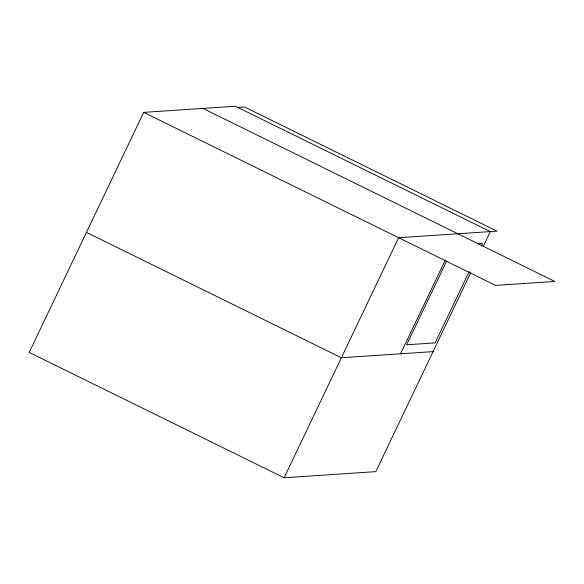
<?xml version="1.0" encoding="UTF-8"?>
<svg xmlns="http://www.w3.org/2000/svg" width="584" height="584" viewBox="0 0 584 584"><rect width="100%" height="100%" fill="white"/><g stroke="black" fill="none" stroke-linecap="round" stroke-linejoin="round"><path stroke-width="0.88" d="M483.26 246.39L490.319 231.593L235.388 106.237L143.693 112.362L29.2 352.407L284.131 477.763L375.826 471.638L470.711 272.699M284.131 477.763L398.624 237.717L497.035 231.147L244.543 106.989L237.819 107.434M400.573 353.787L445.278 260.07M446.621 261.048L406.676 344.786L435.153 342.888L469.229 271.458M481.369 246.01L482.537 243.543L478.092 243.842M433.072 351.619L341.377 357.744L86.447 232.381M202.889 108.405L554.8 281.452L495.604 285.408L143.693 112.362"/></g></svg>
